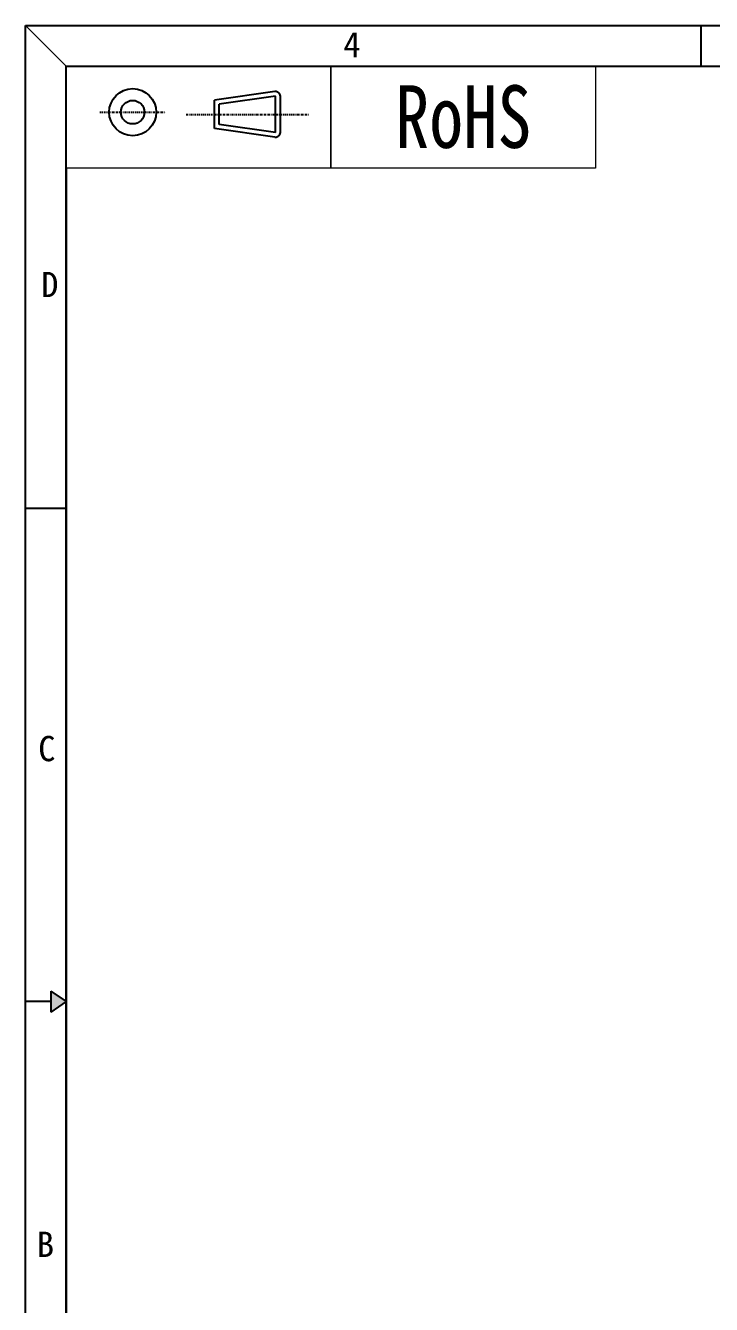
# Model space of a CAD drawing. Header units: millimetres. Extents: x 1875 to 2286, y -25 to 261.
# Drawn here: x 1874.8 to 1975.1, y 74.2 to 261.4 of the extents above; entities that cross this region are included whole.
import ezdxf

# ---------------------------------------------------------------- set-up
doc = ezdxf.new("R2010")
doc.units = ezdxf.units.MM
doc.linetypes.add('DASHDOT2', pattern=[0.5, 0.25, -0.125, 0, -0.125])
doc.layers.add('DIM', color=3, linetype='Continuous', lineweight=18)
doc.styles.add('GPO', font='simhei.ttf')

msp = doc.modelspace()

# ---------------------------------------------------------------- hatches: boundary and pattern name
msp.add_hatch(color=0).paths.add_polyline_path([(1878.456, 120.072), (1880.676, 118.517), (1878.456, 116.963)])
msp.add_hatch(color=0).paths.add_polyline_path([(1878.456, 120.072), (1880.676, 118.517), (1878.456, 116.963)])

# ---------------------------------------------------------------- linework, layer by layer
at = {"color": 0}
for p, q in [((1874.754, -24.731), (1874.754, 261.383)), ((1874.754, 261.383), (2286.45, 261.383))]:
    msp.add_line(p, q, dxfattribs=at)
at = {"color": 7}
msp.add_line((1880.676, 240.512), (1880.676, 65.999), dxfattribs=at)
at = {"color": 0}
for points in [[(1973.576, 255.462), (1973.576, 261.383)], [(1911.244, 251.722), (1902.39, 250.457)], [(1911.342, 251.04), (1903.079, 249.86)], [(1911.342, 245.742), (1911.342, 251.04)], [(1912.03, 245.742), (1912.03, 251.04)], [(1902.39, 246.325), (1902.39, 250.457)], [(1903.079, 246.922), (1903.079, 249.86)], [(1911.244, 245.06), (1902.39, 246.325)], [(1911.342, 245.742), (1903.079, 246.922)], [(1880.676, 190.691), (1874.754, 190.691)], [(1878.456, 120.072), (1880.676, 118.517)], [(1878.456, 120.072), (1878.456, 116.963)], [(1878.456, 120.072), (1880.676, 118.517)], [(1878.456, 120.072), (1878.456, 116.963)], [(1878.456, 118.517), (1874.754, 118.517)], [(1878.456, 118.517), (1876.975, 118.517)], [(1880.676, 118.517), (1878.456, 116.963)], [(1880.676, 118.517), (1878.456, 116.963)]]:
    msp.add_lwpolyline(points, dxfattribs=at)
msp.add_lwpolyline([(1880.676, -18.809), (1880.676, 255.462), (2280.528, 255.462), (2280.528, -18.809)], close=True, dxfattribs=at)
for points in [[(1912.03, 251.04, 0.456412), (1911.244, 251.722)], [(1911.244, 245.06, 0.456412), (1912.03, 245.742)]]:
    msp.add_lwpolyline(points, format="xyb", dxfattribs=at)
at = {"color": 0, "linetype": 'DASHDOT2'}
for points in [[(1885.604, 248.708), (1895.244, 248.708)], [(1898.259, 248.391), (1916.162, 248.391)]]:
    msp.add_lwpolyline(points, dxfattribs=at)
at = {"color": 0}
for radius in [3.443, 1.721]:
    msp.add_circle((1890.424, 248.708), radius, dxfattribs=at)
at = {"layer": 'DIM', "color": 0}
msp.add_line((1880.676, 255.462), (1874.754, 261.383), dxfattribs=at)
for points in [[(1880.676, 255.462), (1919.418, 255.462), (1919.418, 240.512), (1880.676, 240.512)], [(1919.418, 255.462), (1958.16, 255.462), (1958.16, 240.512), (1919.418, 240.512)]]:
    msp.add_lwpolyline(points, close=True, dxfattribs=at)

# ---------------------------------------------------------------- texts
at = {"color": 0, "char_height": 3.701, "attachment_point": 1, "style": 'GPO'}
for s, insert, width in [('4', (1921.238, 260.444), 20.17687), ('D', (1877.042, 225.332), 3.12766), ('C', (1876.602, 157.41), 3.12766), ('B', (1876.4, 84.848), 4.9149)]:
    msp.add_mtext(s, dxfattribs=dict(at, insert=insert, width=width))
at = {"layer": 'DIM', "color": 0, "insert": (1938.789, 247.987), "char_height": 9.15766, "width": 38.74161, "attachment_point": 5}
msp.add_mtext('{\\fSimSun|b1|i0|c0|p2;\\W0.8;RoHS}', dxfattribs=at)

doc.saveas('drawing.dxf')
